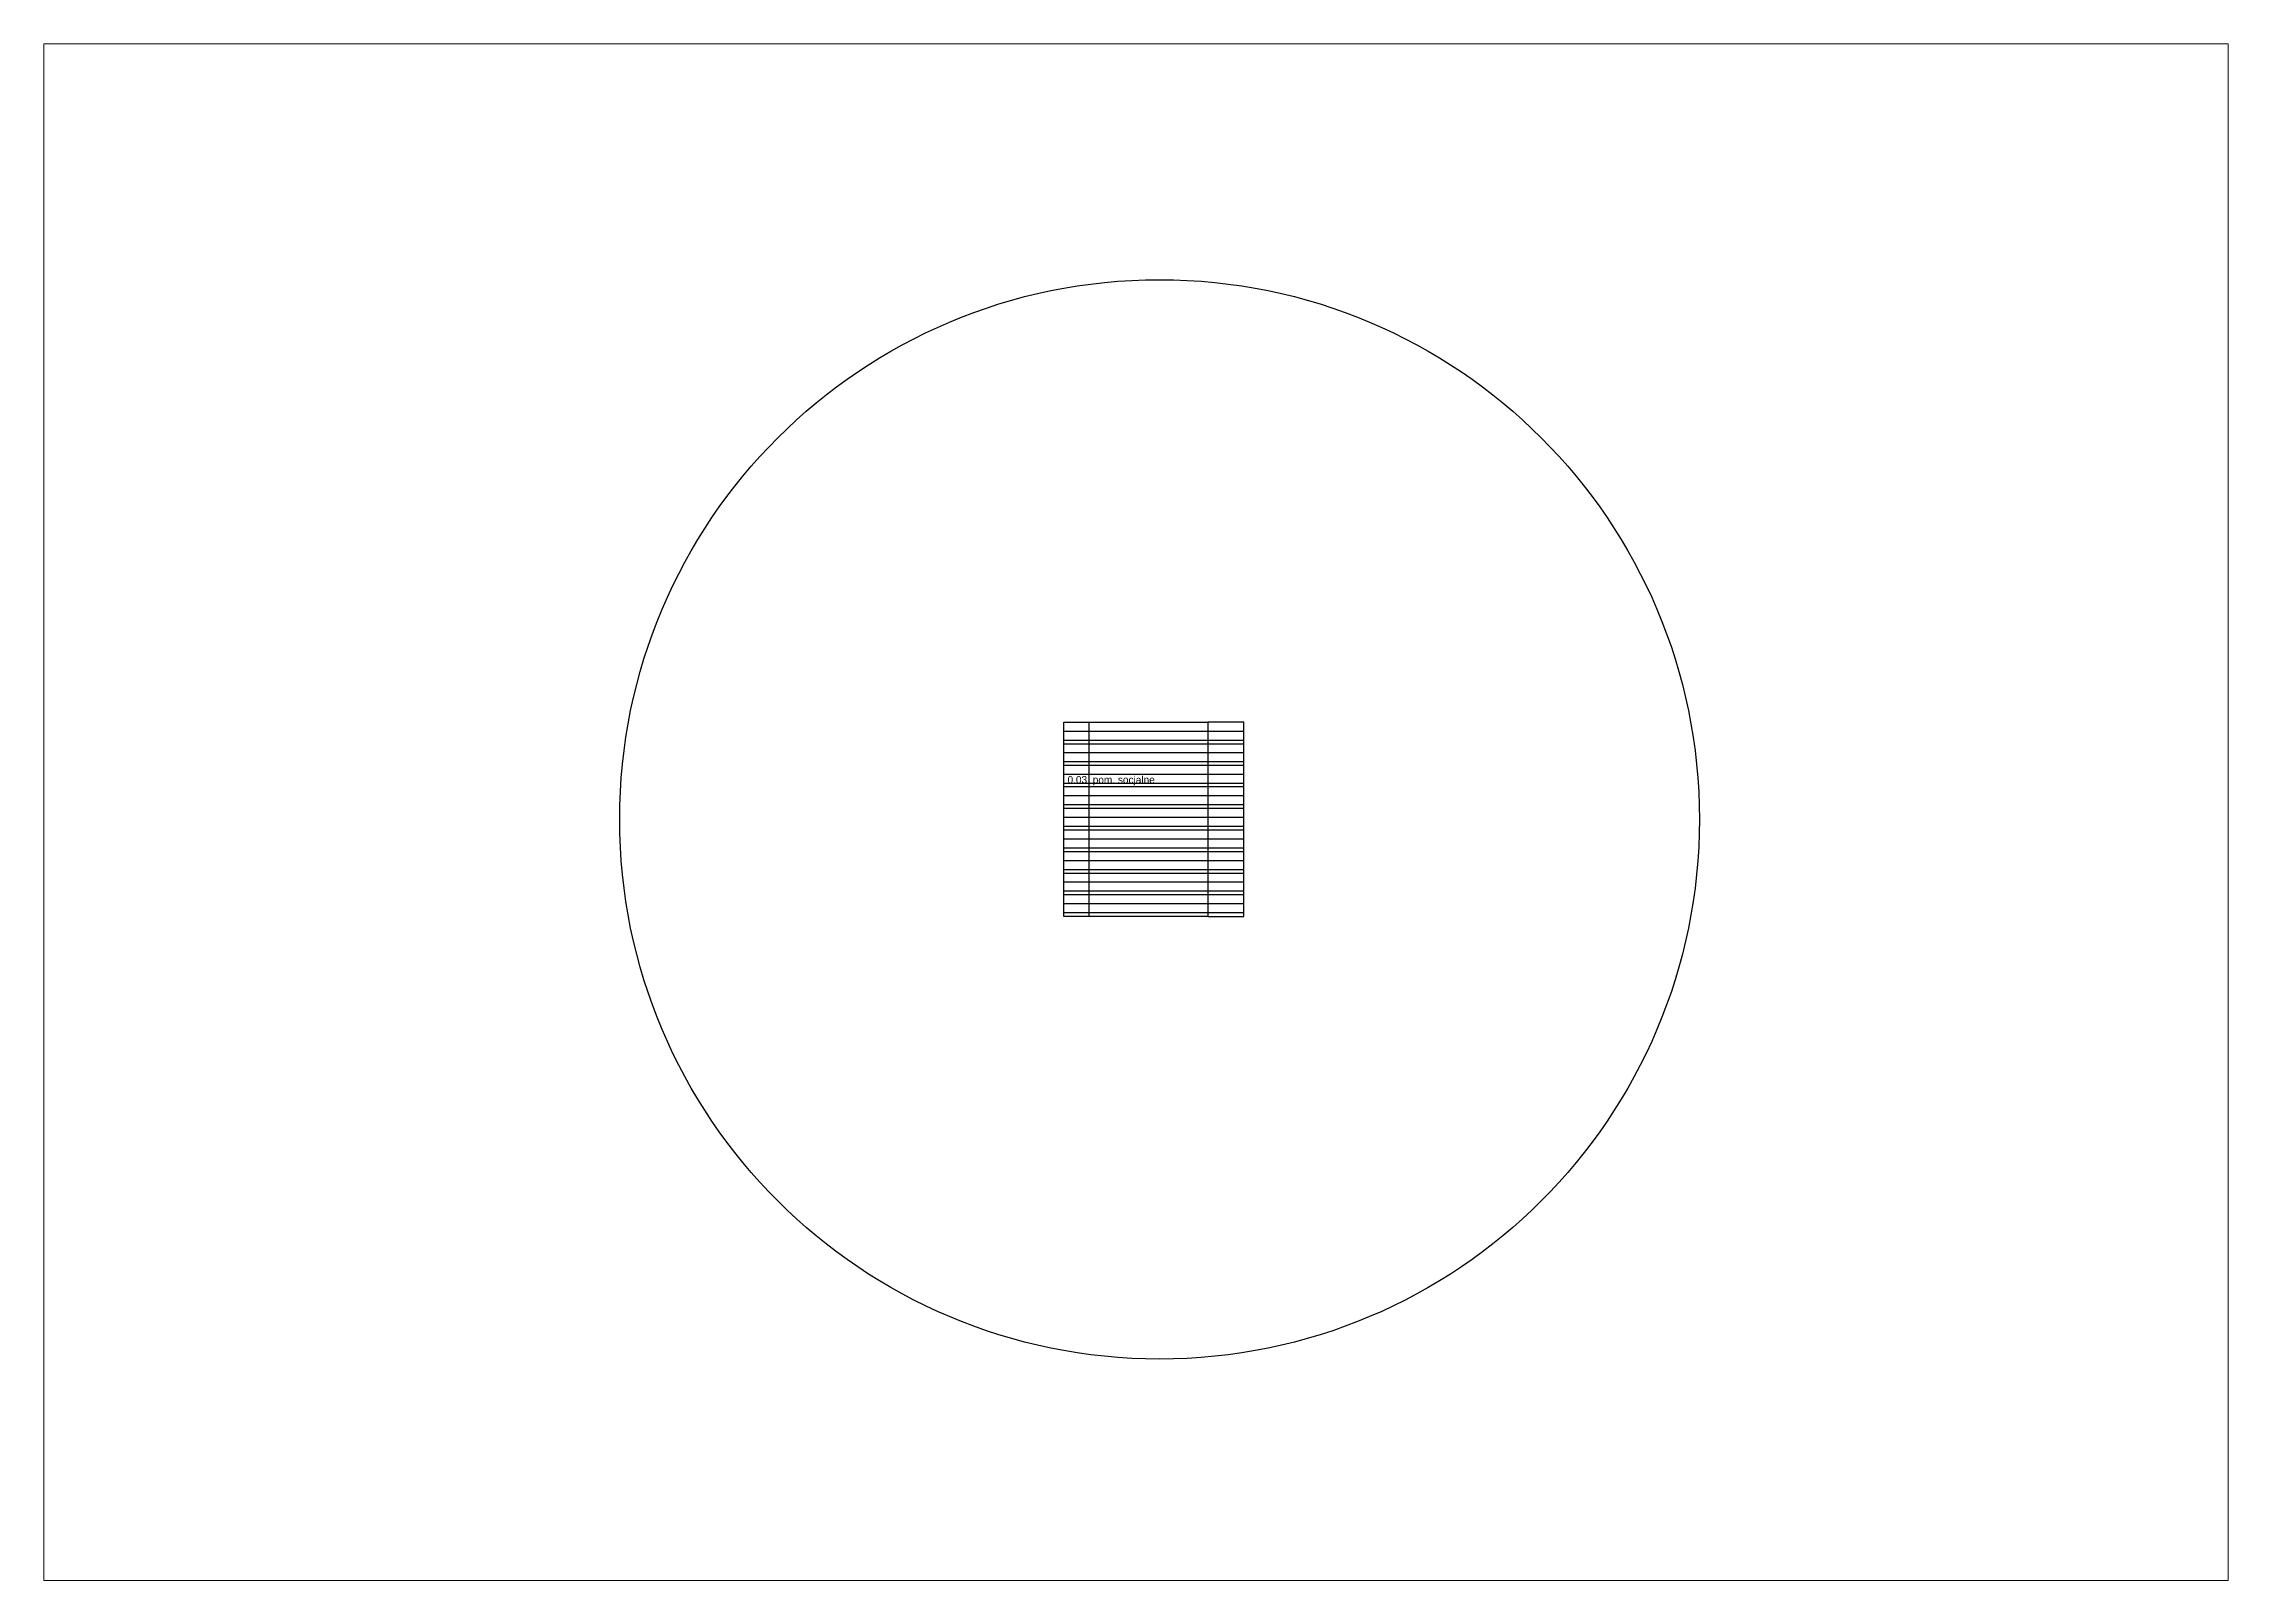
# Paper-space layout 'tabelki' of a CAD drawing. Header units: millimetres. Extents: x -16 to 591, y -26 to 401.
# The model-space entities are those that its viewports show. They can reach past a viewport. Long polylines and large blocks are cut down to what shows.
import ezdxf

# ---------------------------------------------------------------- set-up
doc = ezdxf.new("R2010")
doc.units = ezdxf.units.MM
doc.styles.get("Standard").update_dxf_attribs({"font": 'arial.ttf'})

msp = doc.modelspace()

# ---------------------------------------------------------------- linework, layer by layer
at = {"color": 4}
for p, q in [((25622.29, 28540.69), (26122.29, 28540.69)), ((25622.29, 28515.69), (26122.29, 28515.69)), ((26122.29, 28480.69), (25622.29, 28480.69)), ((26122.29, 28455.69), (25622.29, 28455.69)), ((26122.29, 28420.69), (25622.29, 28420.69)), ((26122.29, 28395.69), (25622.29, 28395.69)), ((26122.29, 28360.69), (25622.29, 28360.69)), ((26122.29, 28335.69), (25622.29, 28335.69)), ((26122.29, 28300.69), (25622.29, 28300.69)), ((26122.29, 28275.69), (25622.29, 28275.69)), ((26122.29, 28240.69), (25622.29, 28240.69)), ((26122.29, 28215.69), (25622.29, 28215.69)), ((26122.29, 28180.69), (25622.29, 28180.69)), ((26122.29, 28155.69), (25622.29, 28155.69)), ((26122.29, 28120.69), (25622.29, 28120.69)), ((26122.29, 28095.69), (25622.29, 28095.69)), ((26122.29, 28060.69), (25622.29, 28060.69)), ((26122.29, 28035.69), (25622.29, 28035.69))]:
    msp.add_line(p, q, dxfattribs=at)
for p, q in [((25692.29, 28025.69), (25692.29, 28565.69)), ((26022.29, 28565.69), (26022.29, 28025.69)), ((25622.29, 28505.69), (26122.29, 28505.69)), ((26122.29, 28445.69), (25622.29, 28445.69)), ((26122.29, 28385.69), (25622.29, 28385.69)), ((26122.29, 28325.69), (25622.29, 28325.69)), ((26122.29, 28265.69), (25622.29, 28265.69)), ((26122.29, 28205.69), (25622.29, 28205.69)), ((26122.29, 28145.69), (25622.29, 28145.69)), ((26122.29, 28085.69), (25622.29, 28085.69))]:
    msp.add_line(p, q)
msp.add_lwpolyline([(26022.29, 28565.69), (26022.29, 28025.69), (25622.29, 28025.69), (25622.29, 28565.69)], close=True)
msp.add_lwpolyline([(26022.29, 28025.69), (26122.29, 28025.69), (26122.29, 28565.69), (26022.29, 28565.69)])
msp.add_circle((25887.93, 28295.69), 1500)

# ---------------------------------------------------------------- texts
at = {"char_height": 20, "attachment_point": 1}
for s, insert in [('0.03', (25632.34, 28415.91)), ('pom. socjalne', (25702.34, 28415.91))]:
    msp.add_mtext_dynamic_manual_height_columns(s, width=227.6824, gutter_width=12.5, heights=[0], dxfattribs=dict(at, insert=insert))

psp = doc.layouts.new('tabelki')

# ---------------------------------------------------------------- viewports
at = {"layer": '0'}
psp.add_viewport(center=(287.27, 187.79), size=(607.01, 427.0871), view_center_point=(25822.56, 28316.12), view_height=4270.8709, dxfattribs=at)

doc.saveas('drawing.dxf')
